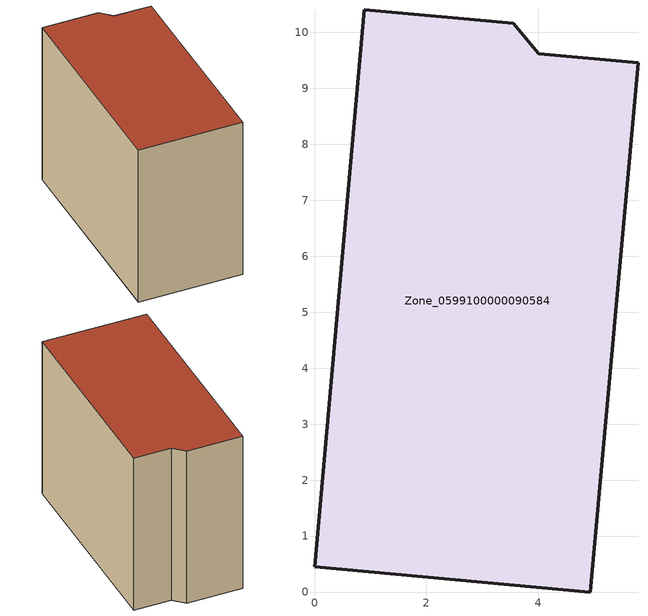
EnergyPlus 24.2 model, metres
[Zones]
Zone_0599100000090584
 floor ground (C_G): 0,0.45 0.89,10.4 3.55,10.16 4.01,9.62 5.78,9.46 4.93,0 z0
 wall outside (C_F): 0.89,10.4 0,0.45 4.93,0 5.78,9.46 4.01,9.62 3.55,10.16 0.89,10.4 z0:8.07
 roof outside (C_R): 0,0.45 4.93,0 5.78,9.46 4.01,9.62 3.55,10.16 0.89,10.4 z8.07
[BUILDING]
Pand.0599100000090584: North Axis=0; Terrain=City; Loads Convergence Tolerance Value=0.04; Temperature Convergence Tolerance Value=0.4; Solar Distribution=FullExterior; Maximum Number of Warmup Days=25; Minimum Number of Warmup Days=1
[Site:Location]
Rotterdam.The.Hague.AP_ZH_NLD Design_Conditions: Latitude=51.96; Longitude=4.45; Time Zone=1; Elevation=-4.5
[SITE:GROUNDTEMPERATURE:BUILDINGSURFACE]
18, 18, 18, 18, 18, 18, 18, 18, 18, 18, 18, 18
[MATERIAL] Thermal Absorptance=0.9; Solar Absorptance=0.7; Visible Absorptance=0.7
Name | Roughness | Thickness | Conductivity | Density | Specific Heat
G.TI.1946 | MediumSmooth | 0.15 | 1 | 540 | 1210
F.TI.1946 | Rough | 0.3 | 0.857143 | 1920 | 840
R.TI.1946 | MediumRough | 0.2 | 0.1 | 1500 | 1000
[CONSTRUCTION]
C_G: G.TI.1946
C_F: F.TI.1946
C_R: R.TI.1946
[ZONE]
Zone_0599100000090584: Type=1; Multiplier=1; Ceiling Height=Autocalculate; Volume=Autocalculate; Floor Area=autocalculate; Part of Total Floor Area=Yes
[ZONEINFILTRATION:DESIGNFLOWRATE]
Infil_Zone_0599100000090584: Zone or ZoneList or Space or SpaceList=Zone_0599100000090584; Schedule=AlwaysOn; Design Flow Rate Calculation Method=Flow/Area; Flow Rate per Floor Area=0.003; Constant Term Coefficient=1; Temperature Term Coefficient=0; Velocity Term Coefficient=0; Velocity Squared Term Coefficient=0
[HVACTEMPLATE:ZONE:IDEALLOADSAIRSYSTEM]
Zone_0599100000090584: Maximum Heating Supply Air Temperature=50; Minimum Cooling Supply Air Temperature=13; Maximum Heating Supply Air Humidity Ratio=0.0156; Minimum Cooling Supply Air Humidity Ratio=0.0077; Heating Limit=NoLimit; Cooling Limit=NoLimit; Dehumidification Control Type=ConstantSensibleHeatRatio; Cooling Sensible Heat Ratio=0.7; Dehumidification Setpoint=60; Humidification Control Type=None; Humidification Setpoint=30; Outdoor Air Method=None; Outdoor Air Flow Rate per Person=0.00944; Outdoor Air Flow Rate per Zone Floor Area=0; Outdoor Air Flow Rate per Zone=0; Demand Controlled Ventilation Type=None; Outdoor Air Economizer Type=NoEconomizer; Heat Recovery Type=None; Sensible Heat Recovery Effectiveness=0.7; Latent Heat Recovery Effectiveness=0.65
[ZONECONTROL:THERMOSTAT]
ThermostatControl_Zone_0599100000090584: Zone or ZoneList=Zone_0599100000090584; Control Type Schedule=DualSetpointControlType; Control 1=Thermostat_Zone_0599100000090584; Temperature Difference Between Cutout And Setpoint=0
[THERMOSTATSETPOINT:DUALSETPOINT]
Thermostat_Zone_0599100000090584: Heating Setpoint Temperature Schedule=HeatingSetpoint_Zone_0599100000090584; Cooling Setpoint Temperature Schedule=CoolingSetpoint_Zone_0599100000090584
[SCHEDULE:COMPACT]
HeatingSetpoint_Zone_0599100000090584: Through: 12/31, For: AllDays, Until: 24:00, 21
CoolingSetpoint_Zone_0599100000090584: Through: 12/31, For: AllDays, Until: 24:00, 24
DualSetpointControlType: Through: 12/31, For: AllDays, Until: 24:00, 4
AlwaysOn: Through: 12/31, For: AllDays, Until: 24:00, 1
